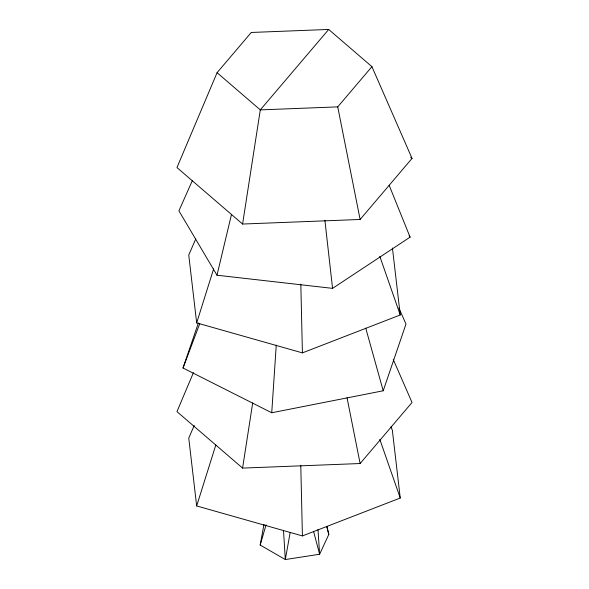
<?xml version="1.0" encoding="UTF-8"?>
<svg xmlns="http://www.w3.org/2000/svg" width="589" height="589" viewBox="0 0 589 589"><rect width="100%" height="100%" fill="white"/><g stroke="black" fill="none" stroke-linecap="round" stroke-linejoin="round"><path stroke-width="0.88" d="M398.9 308.062L405.983 324.053L383.211 390.779L271.728 412.756L276.256 345.117M242.587 224.041L260.301 109.885L328.699 29.45L371.924 66.66L412.035 158.412L360.122 219.469L242.587 224.041L176.965 167.556L217.076 72.683L251.267 32.461L328.699 29.45M393.268 359.54L412.035 402.471L360.122 463.528L242.587 468.093L252.71 402.869M290.178 532.53L285.304 559.55L319.621 554.242L328.817 534.429L326.954 526.397M283.493 530.291L285.304 559.55L260.183 545.046L263.982 524.365M389.16 185.27L410.084 237.146L332.564 288.367L216.988 275.218L231.492 214.455M260.183 545.046L266.066 524.784M392.436 248.028L400.248 314.982L302.415 352.877L196.667 322.905L213.63 268.908M390.927 426.782L392.333 430.169L400.248 498.029L302.415 535.916L196.667 505.944L215.824 444.982M271.728 412.756L183.017 368.007L198.397 322.941M183.017 368.007L199.781 323.582M193.435 372.646L176.965 411.615L242.587 468.093M195.681 239.097L188.752 255.044L196.667 322.905M194.215 425.494L188.752 438.083L196.667 505.944M192.316 180.683L178.916 210.847L216.988 275.218M217.076 72.683L260.301 109.885L337.733 106.874L371.924 66.66M410.658 157.226L412.035 158.412M409.156 235.578L410.084 237.146M379.802 256.311L400.248 314.982M379.802 439.357L400.248 498.029M365.732 328.102L383.211 390.779M326.681 526.426L328.817 534.429M313.547 531.344L319.621 554.242L317.986 529.57M337.733 106.874L360.122 219.469M347.046 397.774L360.122 463.528M324.892 220.286L332.564 288.367M300.817 284.089L302.415 352.877M300.78 465.295L302.415 535.916"/></g></svg>
